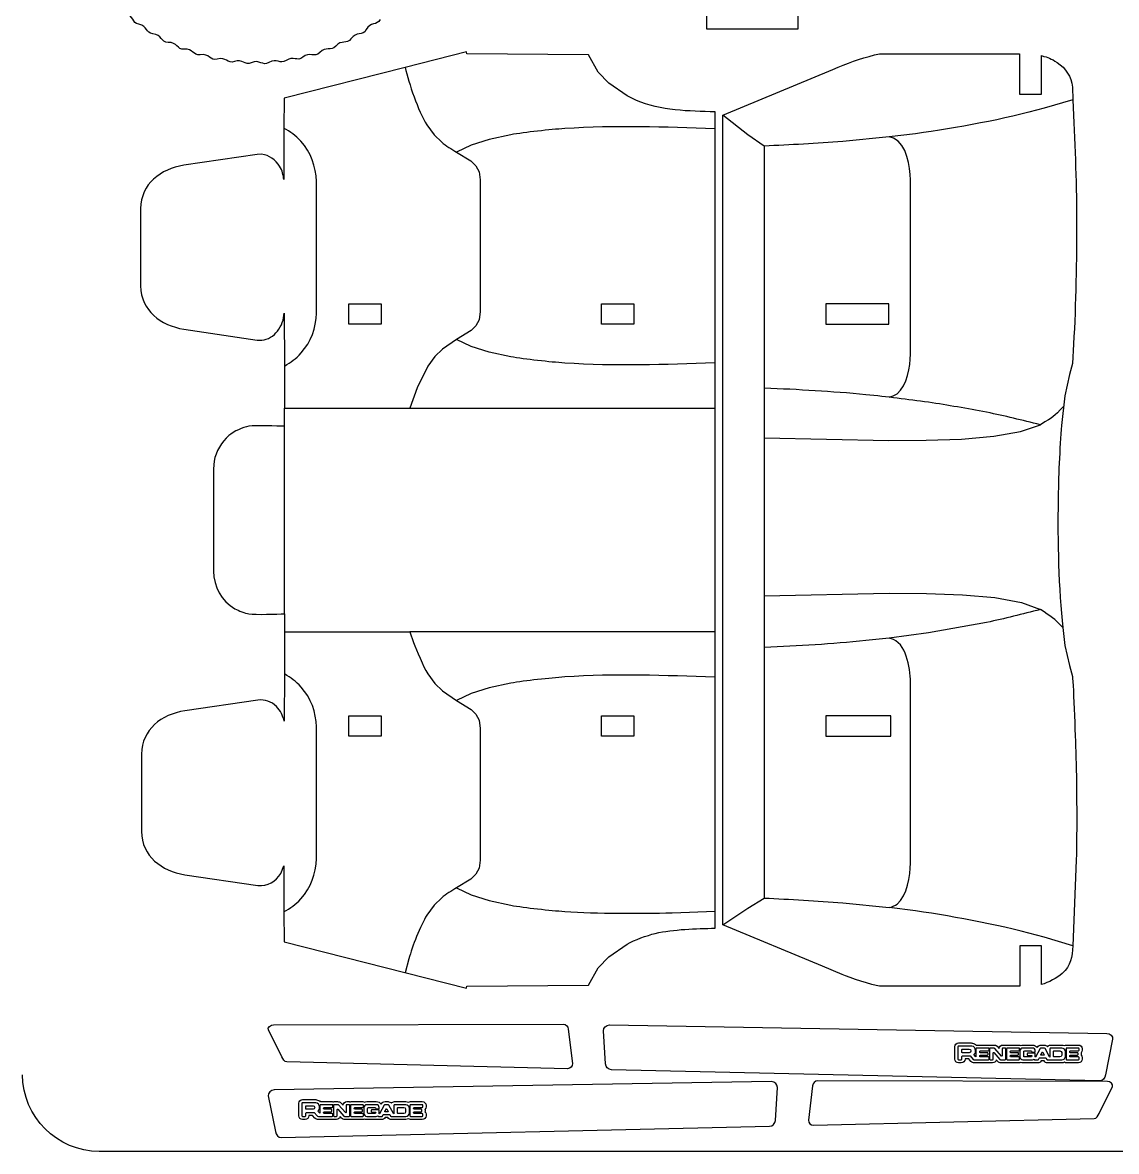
# Model space of a CAD drawing. Extents: x 75 to 655, y 14 to 894.
# Drawn here: x 365.4 to 508, y 454.1 to 601.3 of the extents above; entities that cross this region are included whole.
import ezdxf

# ---------------------------------------------------------------- set-up
doc = ezdxf.new("R2010")
doc.units = 0
doc.layers.get('0').update_dxf_attribs({"linetype": 'CONTINUOUS'})

msp = doc.modelspace()

# ---------------------------------------------------------------- linework, layer by layer
at = {"color": 3}
for p, q in [((466.54332, 600.545318), (466.54332, 689.392618)), ((454.52312, 609.896818), (454.56912, 600.545318)), ((454.56912, 600.545318), (466.54332, 600.545318)), ((423.256291, 597.549225), (415.262991, 595.503925)), ((423.307491, 597.274425), (423.256291, 597.549225)), ((439.184791, 597.143125), (423.307491, 597.274425)), ((440.455391, 594.861225), (439.184791, 597.143125)), ((476.492091, 597.124825), (477.147291, 597.274425)), ((477.147291, 597.274425), (495.399791, 597.274425)), ((495.399791, 597.274425), (495.399791, 592.027025)), ((498.266691, 592.027025), (498.266691, 597.039925)), ((415.262991, 595.503925), (399.496991, 591.470725)), ((456.716591, 589.250325), (471.048091, 595.247725)), ((441.810191, 593.427125), (440.455391, 594.861225)), ((444.229991, 591.783825), (441.810191, 593.427125)), ((502.286291, 592.924125), (502.354791, 591.261425)), ((399.496991, 591.470725), (399.442291, 587.578225)), ((445.418791, 591.193025), (444.229991, 591.783825)), ((495.399791, 592.027025), (498.266691, 592.027025)), ((455.678691, 587.476025), (455.679791, 589.700225)), ((456.716591, 483.656625), (456.716591, 589.250325)), ((399.442291, 587.578225), (399.460591, 580.871725)), ((455.678691, 556.973825), (455.678691, 587.476025)), ((395.953391, 584.143625), (386.405691, 582.737525)), ((396.552191, 584.163325), (395.953391, 584.143625)), ((380.747591, 577.079525), (380.747591, 567.001025)), ((399.411791, 562.813325), (399.469291, 563.452525)), ((399.469291, 563.452525), (399.520591, 556.541725)), ((386.405691, 561.343025), (395.953391, 559.936925)), ((502.439691, 559.402025), (502.286291, 556.885025)), ((455.678691, 521.857125), (455.678691, 556.973825)), ((502.286291, 556.885025), (501.900591, 555.415425)), ((399.520591, 556.541725), (399.532091, 551.049025)), ((501.900591, 555.415425), (501.307691, 552.664925)), ((501.307691, 552.664925), (500.863791, 548.782025)), ((390.349791, 544.126025), (390.257791, 543.110225)), ((390.257791, 543.110225), (390.257791, 529.796325)), ((399.537091, 524.218625), (399.532091, 521.868325)), ((399.532091, 521.868325), (399.520591, 516.364725)), ((455.678691, 515.932625), (455.678691, 521.857125)), ((501.040291, 522.412025), (501.310891, 520.102125)), ((501.310891, 520.102125), (501.900591, 517.491025)), ((501.900591, 517.491025), (502.286291, 516.021425)), ((399.520591, 516.364725), (399.506591, 510.208925)), ((455.679791, 483.206225), (455.678691, 515.932625)), ((396.071391, 512.969525), (386.523591, 511.563425)), ((380.865891, 505.905825), (380.865891, 495.827025)), ((502.783591, 492.083225), (502.323491, 480.891025)), ((399.047091, 490.352125), (399.458791, 491.324425)), ((399.458791, 491.324425), (399.442291, 485.328025)), ((386.523591, 490.168925), (396.071391, 488.762825)), ((399.442291, 485.328025), (399.496991, 481.435825)), ((469.717091, 478.253425), (456.716591, 483.656625)), ((399.496991, 481.435825), (423.256291, 475.357725)), ((441.810191, 479.479425), (444.229991, 481.122825)), ((498.272691, 480.879525), (495.443691, 480.879525)), ((495.443691, 480.879525), (495.443691, 475.632125)), ((498.272691, 475.842725), (498.272691, 480.879525)), ((440.455391, 478.045225), (441.810191, 479.479425)), ((439.184791, 475.763025), (440.455391, 478.045225)), ((472.243191, 477.156825), (469.717091, 478.253425)), ((423.307491, 475.632125), (439.184791, 475.763025)), ((423.256291, 475.357725), (423.307491, 475.632125)), ((495.443691, 475.632125), (477.147691, 475.632125)), ((399.173788, 466.419136), (397.437388, 469.926536)), ((398.098788, 470.587936), (435.885088, 470.673636)), ((436.546488, 470.012236), (437.083888, 465.533836)), ((441.920088, 470.571236), (506.760488, 469.479836)), ((441.392888, 465.517836), (441.143388, 469.794536)), ((507.537188, 468.703136), (506.610988, 464.063936)), ((436.422488, 464.872436), (399.835188, 465.757736)), ((505.834288, 463.287236), (442.169588, 464.741136)), ((463.032322, 463.183511), (398.191922, 462.092111)), ((468.405922, 462.624511), (467.868522, 458.146111)), ((506.853622, 463.200211), (469.067322, 463.285911)), ((505.778622, 459.031411), (507.515022, 462.538811)), ((397.415222, 461.315411), (398.341422, 456.676211)), ((463.559522, 458.130111), (463.809022, 462.406811)), ((468.529922, 457.484711), (505.117222, 458.370011)), ((399.118122, 455.899511), (462.782822, 457.353411))]:
    msp.add_line(p, q, dxfattribs=at)
at = {"color": 1}
for p, q in [((502.354791, 591.261425), (498.620191, 590.166725)), ((459.952091, 586.689125), (456.716591, 589.250325)), ((418.110391, 587.999625), (419.038691, 586.711525)), ((419.038691, 586.711525), (420.043891, 585.732625)), ((429.045591, 586.707625), (426.220491, 586.095525)), ((462.091691, 585.244425), (459.952091, 586.689125)), ((478.406391, 586.432125), (472.332391, 585.836125)), ((481.834191, 586.853625), (478.406391, 586.432125)), ((478.941991, 586.263625), (478.406391, 586.432125)), ((423.856091, 585.345525), (421.952991, 584.456725)), ((426.220491, 586.095525), (423.856091, 585.345525)), ((462.091691, 585.244425), (462.091691, 553.662525)), ((421.952991, 584.456725), (423.842791, 583.305125)), ((423.842791, 583.305125), (424.487591, 582.671225)), ((424.487591, 582.671225), (424.911191, 581.867125)), ((424.911191, 581.867125), (425.063191, 580.812325)), ((403.695991, 563.452525), (403.695991, 580.628125)), ((425.063191, 580.812325), (425.063191, 563.636725)), ((481.184491, 558.072425), (481.184491, 580.839725)), ((424.913991, 562.585225), (424.497691, 561.786025)), ((425.063191, 563.636725), (424.913991, 562.585225)), ((423.863791, 561.158325), (421.952991, 559.993125)), ((424.497691, 561.786025), (423.863791, 561.158325)), ((421.952991, 559.993125), (420.123591, 558.759625)), ((423.856091, 559.104325), (421.952991, 559.993125)), ((420.123591, 558.759625), (419.130691, 557.786725)), ((426.220491, 558.353925), (423.856091, 559.104325)), ((429.045591, 557.741825), (426.220491, 558.353925)), ((419.130691, 557.786725), (418.212391, 556.503825)), ((418.212391, 556.503825), (416.846791, 553.708825)), ((416.846791, 553.708825), (415.898691, 551.041625)), ((462.091691, 553.662525), (462.091691, 547.155425)), ((399.537091, 524.218625), (399.532091, 551.049025)), ((399.532091, 551.049025), (415.898691, 551.041625)), ((415.898691, 551.041625), (455.678691, 551.038125)), ((492.028791, 547.377325), (495.536691, 547.980625)), ((495.536691, 547.980625), (498.109091, 548.878125)), ((462.091691, 547.155425), (462.091691, 519.822825)), ((462.091691, 547.155425), (478.368791, 546.826625)), ((478.368791, 546.826625), (483.196691, 546.850425)), ((483.196691, 546.850425), (487.832691, 547.017125)), ((487.832691, 547.017125), (492.028791, 547.377325)), ((462.091691, 526.562525), (478.378691, 526.908325)), ((478.378691, 526.908325), (483.270091, 526.884725)), ((483.270091, 526.884725), (487.955891, 526.712825)), ((487.955891, 526.712825), (492.168891, 526.338925)), ((492.168891, 526.338925), (495.642291, 525.711725)), ((495.642291, 525.711725), (498.109091, 524.777725)), ((491.093391, 523.086625), (483.513391, 521.732825)), ((399.532091, 521.868325), (415.898691, 521.864825)), ((455.678691, 521.857125), (415.898691, 521.864825)), ((415.898691, 521.864825), (416.356691, 520.485125)), ((483.513391, 521.732825), (478.406391, 521.047725)), ((478.406391, 521.047725), (475.368191, 520.715725)), ((478.941991, 520.873325), (478.406391, 521.047725)), ((462.091691, 519.822825), (462.091691, 487.132125)), ((418.212391, 516.402725), (419.130691, 515.119725)), ((419.130691, 515.119725), (420.123591, 514.146825)), ((420.123591, 514.146825), (421.952991, 512.913825)), ((426.220491, 514.552525), (423.856091, 513.802125)), ((429.045591, 515.164725), (426.220491, 514.552525)), ((481.184491, 491.675425), (481.184491, 514.964625)), ((423.856091, 513.802125), (421.952991, 512.913825)), ((421.952991, 512.913825), (423.863791, 511.748125)), ((423.863791, 511.748125), (424.497691, 511.120525)), ((424.497691, 511.120525), (424.913991, 510.320925)), ((424.913991, 510.320925), (425.063191, 509.269725)), ((403.695991, 492.278425), (403.695991, 509.454025)), ((425.063191, 509.269725), (425.063191, 492.094125)), ((425.063191, 492.094125), (424.911191, 491.039025)), ((424.911191, 491.039025), (424.487591, 490.234925)), ((423.842791, 489.601025), (421.952991, 488.449725)), ((424.487591, 490.234925), (423.842791, 489.601025)), ((421.952991, 488.449725), (423.856091, 487.561025)), ((423.856091, 487.561025), (426.220491, 486.810625)), ((419.038691, 486.194625), (418.110391, 484.906825)), ((420.043891, 487.173925), (419.038691, 486.194625)), ((426.220491, 486.810625), (429.045591, 486.198525)), ((459.952091, 485.814825), (462.091691, 487.132125)), ((472.332391, 486.500725), (478.406391, 485.883225)), ((450.087391, 485.212525), (455.678691, 485.430525)), ((456.716591, 483.656625), (459.952091, 485.814825)), ((481.834191, 485.447025), (478.406391, 485.883225)), ((502.323491, 480.891025), (498.620191, 482.015325)), ((415.747791, 479.212925), (415.280591, 477.398025)), ((486.958088, 466.118036), (486.958088, 467.739936)), ((487.358088, 467.739936), (487.358088, 466.118036)), ((487.880988, 467.004336), (487.880988, 467.383436)), ((487.927588, 467.430036), (488.779288, 467.430036)), ((488.779288, 466.957736), (487.927588, 466.957736)), ((488.779288, 467.430036), (488.829788, 467.430036)), ((488.829788, 466.957736), (488.779288, 466.957736)), ((489.047088, 467.212736), (489.047088, 467.175136)), ((489.650088, 467.084236), (489.650188, 467.265536)), ((489.711388, 467.472036), (489.711388, 466.437936)), ((489.797788, 467.958436), (491.330488, 467.958436)), ((491.330488, 467.558336), (489.797788, 467.558336)), ((490.199988, 467.044136), (490.199988, 467.111636)), ((490.286488, 467.198036), (491.330488, 467.198036)), ((491.195288, 466.957736), (490.286488, 466.957736)), ((491.281688, 466.718836), (491.281688, 466.871436)), ((491.416788, 467.284336), (491.416788, 467.472036)), ((491.478988, 467.468736), (491.478988, 466.121636)), ((492.018588, 467.558336), (491.568788, 467.558436)), ((491.568888, 467.958536), (492.018688, 467.958436)), ((491.961688, 466.121636), (491.961688, 466.939736)), ((492.042088, 466.970236), (492.843488, 466.065836)), ((493.046388, 466.523936), (492.159588, 467.524836)), ((492.458988, 467.790136), (492.727088, 467.487436)), ((493.126888, 467.468836), (493.126888, 466.554436)), ((493.216488, 467.958636), (493.519788, 467.958636)), ((493.519788, 467.558536), (493.216488, 467.558536)), ((493.609488, 466.121636), (493.609488, 467.468836)), ((493.695088, 467.472036), (493.695088, 466.118236)), ((493.781388, 467.958436), (495.314088, 467.958436)), ((495.314088, 467.558336), (493.781388, 467.558336)), ((494.183688, 467.044136), (494.183688, 467.111636)), ((494.269988, 467.198036), (495.314088, 467.198036)), ((495.178988, 466.957736), (494.269988, 466.957736)), ((495.265288, 466.718836), (495.265288, 466.871436)), ((495.400488, 467.284336), (495.400488, 467.472036)), ((495.445488, 467.179936), (495.445488, 466.410236)), ((495.823988, 467.958436), (497.071488, 467.958436)), ((497.071488, 467.558336), (495.823988, 467.558336)), ((495.934088, 466.533636), (495.934088, 467.059436)), ((496.067588, 467.193036), (496.859588, 467.193036)), ((497.362988, 466.910236), (496.482088, 466.910236)), ((497.031988, 467.020336), (497.404288, 467.020336)), ((497.449888, 467.066036), (497.449888, 467.179936)), ((498.083988, 467.499936), (497.480388, 466.388736)), ((497.702488, 467.635736), (497.732488, 467.690836)), ((498.185988, 466.664236), (498.378688, 467.018836)), ((498.208488, 467.958436), (498.594388, 467.958436)), ((498.594388, 467.558336), (498.208488, 467.558336)), ((498.423788, 467.018836), (498.616488, 466.664236)), ((499.318288, 466.396836), (498.721688, 467.493836)), ((499.355088, 467.468736), (499.355088, 466.406236)), ((499.444688, 467.958436), (500.900088, 467.958436)), ((500.900088, 467.558336), (499.444688, 467.558336)), ((499.843588, 466.446236), (499.843588, 467.154036)), ((499.887588, 467.198036), (500.658988, 467.198036)), ((500.888988, 466.967936), (500.888988, 466.632336)), ((501.377588, 466.509336), (501.377588, 467.080836)), ((501.452688, 467.472036), (501.452688, 466.118236)), ((501.538988, 467.958436), (503.071688, 467.958436)), ((503.071688, 467.558336), (501.538988, 467.558336)), ((501.941288, 467.044136), (501.941288, 467.111636)), ((502.027588, 467.198036), (503.071688, 467.198036)), ((502.936488, 466.957736), (502.027588, 466.957736)), ((503.022888, 466.718836), (503.022888, 466.871436)), ((503.157988, 467.284336), (503.157988, 467.472036)), ((503.422888, 466.871436), (503.422888, 466.718836)), ((503.557988, 467.472036), (503.557988, 467.284336)), ((487.444188, 466.031936), (487.794888, 466.031936)), ((487.794888, 465.632036), (487.444188, 465.632036)), ((487.880988, 466.118036), (487.880988, 466.471236)), ((487.967088, 466.557336), (488.907688, 466.557336)), ((488.766388, 466.157336), (488.280988, 466.157336)), ((488.280988, 466.157336), (488.280988, 466.118036)), ((489.062288, 465.823436), (488.766388, 466.157336)), ((488.972188, 466.528336), (489.361588, 466.088736)), ((489.711388, 466.437936), (489.448088, 466.735236)), ((489.528088, 466.031936), (491.330488, 466.031936)), ((491.330488, 465.632036), (489.528088, 465.632036)), ((490.199988, 466.483536), (490.199988, 466.546136)), ((490.286488, 466.632436), (491.195288, 466.632436)), ((491.330488, 466.397236), (490.286488, 466.397236)), ((491.416788, 466.118236), (491.416788, 466.310936)), ((491.568688, 466.031936), (491.871988, 466.031936)), ((491.871988, 465.632036), (491.568688, 465.632036)), ((492.543988, 465.800536), (492.350788, 466.018636)), ((492.985388, 466.031936), (493.519788, 466.031936)), ((493.519788, 465.632036), (492.985388, 465.632036)), ((493.781388, 466.031936), (495.314088, 466.031936)), ((495.314088, 465.632036), (493.781388, 465.632036)), ((494.183688, 466.483536), (494.183688, 466.546136)), ((494.269988, 466.632436), (495.178988, 466.632436)), ((495.314088, 466.397236), (494.269988, 466.397236)), ((495.400488, 466.118236), (495.400488, 466.310936)), ((495.823988, 466.031936), (497.071488, 466.031936)), ((497.071488, 465.632036), (495.823988, 465.632036)), ((496.861188, 466.399736), (496.067988, 466.399736)), ((496.396388, 466.824536), (496.396388, 466.670636)), ((496.482088, 466.584936), (496.949688, 466.584936)), ((496.989388, 466.545236), (496.989488, 466.528036)), ((497.352288, 466.031936), (497.748688, 466.031936)), ((497.748688, 465.632036), (497.352288, 465.632036)), ((497.449888, 466.410236), (497.449888, 466.823236)), ((497.866988, 466.077136), (497.968288, 466.263536)), ((498.007988, 466.287136), (498.794488, 466.287136)), ((498.593488, 466.625536), (498.208988, 466.625536)), ((498.218988, 465.887136), (498.218488, 465.886136)), ((498.583488, 465.887136), (498.218988, 465.887136)), ((498.583988, 465.886136), (498.583488, 465.887136)), ((498.834188, 466.263536), (498.935488, 466.077136)), ((499.053088, 466.031936), (500.900088, 466.031936)), ((500.900088, 465.632036), (499.053088, 465.632036)), ((500.658888, 466.402236), (499.887588, 466.402236)), ((501.538988, 466.031936), (503.071688, 466.031936)), ((503.071688, 465.632036), (501.538988, 465.632036)), ((501.941288, 466.483536), (501.941288, 466.546136)), ((502.027588, 466.632436), (502.936488, 466.632436)), ((503.071688, 466.397236), (502.027588, 466.397236)), ((503.157988, 466.118236), (503.157988, 466.310936)), ((503.557988, 466.310936), (503.557988, 466.118236)), ((401.394422, 458.730311), (401.394422, 460.352211)), ((401.794422, 460.352211), (401.794422, 458.730311)), ((402.317322, 459.616611), (402.317322, 459.995711)), ((402.363922, 460.042311), (403.215622, 460.042311)), ((403.215622, 459.570011), (402.363922, 459.570011)), ((403.215622, 460.042311), (403.266122, 460.042311)), ((403.266122, 459.570011), (403.215622, 459.570011)), ((403.483422, 459.825011), (403.483422, 459.787411)), ((404.086422, 459.696511), (404.086522, 459.877811)), ((404.147722, 460.084311), (404.147722, 459.050211)), ((404.234122, 460.570711), (405.766822, 460.570711)), ((405.766822, 460.170611), (404.234122, 460.170611)), ((404.636322, 459.656411), (404.636322, 459.723911)), ((404.722822, 459.810311), (405.766822, 459.810311)), ((405.631622, 459.570011), (404.722822, 459.570011)), ((405.853122, 459.896611), (405.853122, 460.084311)), ((405.915322, 460.081011), (405.915322, 458.733911)), ((406.454922, 460.170611), (406.005122, 460.170711)), ((406.005222, 460.570811), (406.455022, 460.570711)), ((406.398022, 458.733911), (406.398022, 459.552011)), ((406.478422, 459.582511), (407.279822, 458.678111)), ((407.482722, 459.136211), (406.595922, 460.137111)), ((406.895322, 460.402411), (407.163422, 460.099711)), ((407.563222, 460.081111), (407.563222, 459.166711)), ((407.652822, 460.570911), (407.956122, 460.570911)), ((407.956122, 460.170811), (407.652822, 460.170811)), ((408.045822, 458.733911), (408.045822, 460.081111)), ((408.131422, 460.084311), (408.131422, 458.730511)), ((408.217722, 460.570711), (409.750422, 460.570711)), ((409.750422, 460.170611), (408.217722, 460.170611)), ((408.620022, 459.656411), (408.620022, 459.723911)), ((408.706322, 459.810311), (409.750422, 459.810311)), ((409.615322, 459.570011), (408.706322, 459.570011)), ((409.836822, 459.896611), (409.836822, 460.084311)), ((409.881822, 459.792211), (409.881822, 459.022511)), ((410.260322, 460.570711), (411.507822, 460.570711)), ((411.507822, 460.170611), (410.260322, 460.170611)), ((410.370422, 459.145911), (410.370422, 459.671711)), ((410.503922, 459.805311), (411.295922, 459.805311)), ((411.799322, 459.522511), (410.918422, 459.522511)), ((411.468322, 459.632611), (411.840622, 459.632611)), ((411.886222, 459.678311), (411.886222, 459.792211)), ((412.520322, 460.112211), (411.916722, 459.001011)), ((412.138822, 460.248011), (412.168822, 460.303111)), ((412.622322, 459.276511), (412.815022, 459.631111)), ((412.644822, 460.570711), (413.030722, 460.570711)), ((413.030722, 460.170611), (412.644822, 460.170611)), ((412.860122, 459.631111), (413.052822, 459.276511)), ((413.754622, 459.009111), (413.158022, 460.106111)), ((413.791422, 460.081011), (413.791422, 459.018511)), ((413.881022, 460.570711), (415.336422, 460.570711)), ((415.336422, 460.170611), (413.881022, 460.170611)), ((414.279922, 459.058511), (414.279922, 459.766311)), ((414.323922, 459.810311), (415.095322, 459.810311)), ((415.325322, 459.580211), (415.325322, 459.244611)), ((415.813922, 459.121611), (415.813922, 459.693111)), ((415.889022, 460.084311), (415.889022, 458.730511)), ((415.975322, 460.570711), (417.508022, 460.570711)), ((417.508022, 460.170611), (415.975322, 460.170611)), ((416.377622, 459.656411), (416.377622, 459.723911)), ((416.463922, 459.810311), (417.508022, 459.810311)), ((417.372822, 459.570011), (416.463922, 459.570011)), ((417.594322, 459.896611), (417.594322, 460.084311)), ((417.994322, 460.084311), (417.994322, 459.896611)), ((401.880522, 458.644211), (402.231222, 458.644211)), ((402.231222, 458.244311), (401.880522, 458.244311)), ((402.317322, 458.730311), (402.317322, 459.083511)), ((402.403422, 459.169611), (403.344022, 459.169611)), ((403.202722, 458.769611), (402.717322, 458.769611)), ((402.717322, 458.769611), (402.717322, 458.730311)), ((403.498622, 458.435711), (403.202722, 458.769611)), ((403.408522, 459.140611), (403.797922, 458.701011)), ((404.147722, 459.050211), (403.884422, 459.347511)), ((403.964422, 458.644211), (405.766822, 458.644211)), ((405.766822, 458.244311), (403.964422, 458.244311)), ((404.636322, 459.095811), (404.636322, 459.158411)), ((404.722822, 459.244711), (405.631622, 459.244711)), ((405.766822, 459.009511), (404.722822, 459.009511)), ((405.718022, 459.331111), (405.718022, 459.483711)), ((405.853122, 458.730511), (405.853122, 458.923211)), ((406.005022, 458.644211), (406.308322, 458.644211)), ((406.308322, 458.244311), (406.005022, 458.244311)), ((406.980322, 458.412811), (406.787122, 458.630911)), ((407.421722, 458.644211), (407.956122, 458.644211)), ((407.956122, 458.244311), (407.421722, 458.244311)), ((408.217722, 458.644211), (409.750422, 458.644211)), ((409.750422, 458.244311), (408.217722, 458.244311)), ((408.620022, 459.095811), (408.620022, 459.158411)), ((408.706322, 459.244711), (409.615322, 459.244711)), ((409.750422, 459.009511), (408.706322, 459.009511)), ((409.701622, 459.331111), (409.701622, 459.483711)), ((409.836822, 458.730511), (409.836822, 458.923211)), ((410.260322, 458.644211), (411.507822, 458.644211)), ((411.507822, 458.244311), (410.260322, 458.244311)), ((411.297522, 459.012011), (410.504322, 459.012011)), ((410.832722, 459.436811), (410.832722, 459.282911)), ((410.918422, 459.197211), (411.386022, 459.197211)), ((411.425722, 459.157511), (411.425822, 459.140311)), ((411.788622, 458.644211), (412.185022, 458.644211)), ((412.185022, 458.244311), (411.788622, 458.244311)), ((411.886222, 459.022511), (411.886222, 459.435511)), ((412.303322, 458.689411), (412.404622, 458.875811)), ((412.444322, 458.899411), (413.230822, 458.899411)), ((413.029822, 459.237811), (412.645322, 459.237811)), ((412.655322, 458.499411), (412.654822, 458.498411)), ((413.019822, 458.499411), (412.655322, 458.499411)), ((413.020322, 458.498411), (413.019822, 458.499411)), ((413.270522, 458.875811), (413.371822, 458.689411)), ((413.489422, 458.644211), (415.336422, 458.644211)), ((415.336422, 458.244311), (413.489422, 458.244311)), ((415.095222, 459.014511), (414.323922, 459.014511)), ((415.975322, 458.644211), (417.508022, 458.644211)), ((417.508022, 458.244311), (415.975322, 458.244311)), ((416.377622, 459.095811), (416.377622, 459.158411)), ((416.463922, 459.244711), (417.372822, 459.244711)), ((417.508022, 459.009511), (416.463922, 459.009511)), ((417.459222, 459.331111), (417.459222, 459.483711)), ((417.594322, 458.730511), (417.594322, 458.923211)), ((417.859222, 459.483711), (417.859222, 459.331111)), ((417.994322, 458.923211), (417.994322, 458.730511))]:
    msp.add_line(p, q, dxfattribs=at)
at = {"color": 7}
for p, q in [((407.926891, 561.992025), (407.926891, 564.636425)), ((407.926891, 564.636425), (412.158191, 564.636425)), ((412.158191, 564.636425), (412.158191, 561.992025)), ((440.870991, 561.992025), (440.870991, 564.636425)), ((440.870991, 564.636425), (445.102191, 564.636425)), ((445.102191, 564.636425), (445.102191, 561.992025)), ((478.357191, 564.636425), (470.127091, 564.636425)), ((470.127091, 564.636425), (470.127091, 561.992025)), ((478.357191, 561.992025), (478.357191, 564.636425)), ((412.158191, 561.992025), (407.926891, 561.992025)), ((445.102191, 561.992025), (440.870991, 561.992025)), ((470.127091, 561.992025), (478.357191, 561.992025)), ((407.926891, 508.270425), (407.926891, 510.914925)), ((407.926891, 510.914925), (412.158191, 510.914925)), ((412.158191, 510.914925), (412.158191, 508.270425)), ((440.870991, 508.270425), (440.870991, 510.914925)), ((440.870991, 510.914925), (445.102191, 510.914925)), ((445.102191, 510.914925), (445.102191, 508.270425)), ((478.589191, 510.914925), (470.127091, 510.914925)), ((470.127091, 510.914925), (470.127091, 508.270425)), ((478.589191, 508.270425), (478.589191, 510.914925)), ((412.158191, 508.270425), (407.926891, 508.270425)), ((445.102191, 508.270425), (440.870991, 508.270425)), ((470.127091, 508.270425), (478.589191, 508.270425))]:
    msp.add_line(p, q, dxfattribs=at)
at = {"color": 5}
msp.add_line((645.374691, 454.077725), (375.374691, 454.077725), dxfattribs=at)
at = {"color": 3}
for points in [[(380.537791, 601.125125), (379.600191, 601.294125), (379.930891, 602.240825), (378.773691, 602.521425)], [(382.374591, 599.891825), (381.432491, 599.980125), (381.684491, 600.918625), (380.537791, 601.125125)], [(411.988291, 601.767825), (411.581691, 600.905225), (410.753591, 601.470825), (410.183191, 600.425325)], [(384.379791, 598.764725), (383.382391, 598.742425), (383.579591, 599.778825), (382.374591, 599.891825)], [(410.183191, 600.425325), (409.705591, 599.549925), (408.905391, 600.236825), (408.203591, 599.249425)], [(386.446091, 597.872825), (385.499791, 597.793925), (385.566891, 598.791325), (384.379791, 598.764725)], [(388.540491, 597.156725), (387.607991, 596.997625), (387.607791, 597.969625), (386.446091, 597.872825)], [(406.216591, 598.275125), (405.600691, 597.549425), (404.948291, 598.309525), (404.126091, 597.447125)], [(408.203591, 599.249425), (407.657891, 598.481625), (406.969691, 599.162425), (406.216591, 598.275125)], [(390.768591, 596.587125), (389.810791, 596.307225), (389.734291, 597.360425), (388.540491, 597.156725)], [(392.994991, 596.260025), (392.100991, 595.939125), (391.908891, 596.920425), (390.768591, 596.587125)], [(395.203791, 596.111225), (394.348891, 595.718225), (394.085591, 596.651525), (392.994991, 596.260025)], [(397.504591, 596.137825), (396.651691, 595.618525), (396.303691, 596.616825), (395.203791, 596.111225)], [(399.738291, 596.396925), (398.956691, 595.856125), (398.521091, 596.756825), (397.504591, 596.137825)], [(401.910591, 596.825125), (401.184591, 596.222625), (400.695691, 597.059225), (399.738291, 596.396925)], [(404.126091, 597.447125), (403.437191, 596.724625), (402.842591, 597.598425), (401.910591, 596.825125)], [(471.048091, 595.247725), (472.897791, 596.049425), (474.532091, 596.645425), (476.492091, 597.124825)], [(498.266691, 597.039925), (499.159591, 596.765125), (499.499391, 596.690325), (500.293691, 596.148325)], [(500.293691, 596.148325), (501.433091, 595.370525), (502.143491, 594.313025), (502.286291, 592.924125)], [(455.679791, 589.700225), (452.312991, 589.801225), (448.555291, 589.828725), (445.418791, 591.193025)], [(502.354791, 591.261425), (502.575091, 585.901725), (502.829991, 580.999125), (502.840891, 575.666725)], [(398.902191, 582.599225), (398.407191, 583.404725), (397.511291, 584.086125), (396.552191, 584.163325)], [(386.405691, 582.737525), (383.373891, 582.243725), (380.822791, 580.329325), (380.747591, 577.079525)], [(399.460591, 580.871725), (399.361191, 581.517125), (399.265091, 582.008625), (398.902191, 582.599225)], [(502.840891, 575.666725), (502.851791, 570.360125), (502.730991, 564.698125), (502.439691, 559.402025)], [(380.747591, 567.001025), (380.822891, 563.741525), (383.386191, 561.834625), (386.405691, 561.343025)], [(398.206791, 560.650525), (398.798391, 561.168325), (399.274291, 562.040825), (399.411791, 562.813325)], [(395.953391, 559.936925), (396.805791, 559.862425), (397.555291, 560.080225), (398.206791, 560.650525)], [(394.902591, 548.694625), (394.024991, 548.547225), (392.955891, 548.038425), (392.276391, 547.461525)], [(399.537091, 548.687825), (398.600491, 548.708725), (395.733891, 548.834225), (394.902591, 548.694625)], [(500.863791, 548.782025), (500.619391, 546.025225), (500.461091, 541.720625), (500.421791, 538.933325)], [(392.276391, 547.461525), (391.326691, 546.655325), (390.571591, 545.351125), (390.349791, 544.126025)], [(500.421791, 538.933325), (500.352691, 534.029325), (500.470891, 527.265925), (501.040291, 522.412025)], [(390.257791, 529.796325), (390.303591, 527.768425), (391.324391, 525.905525), (393.066491, 524.883825)], [(393.066491, 524.883825), (393.542891, 524.604425), (394.358691, 524.303625), (394.902591, 524.212325)], [(394.902591, 524.212325), (395.730491, 524.073425), (398.603491, 524.197925), (399.537091, 524.218625)], [(502.286291, 516.021425), (502.430591, 515.119425), (502.715191, 506.875925), (502.749891, 505.444625)], [(398.478091, 512.112425), (397.809091, 512.775725), (397.004491, 513.058325), (396.071391, 512.969525)], [(386.523591, 511.563425), (383.491591, 511.069825), (380.941091, 509.155325), (380.865891, 505.905825)], [(399.506591, 510.208925), (399.292491, 510.947525), (399.054091, 511.541325), (398.478091, 512.112425)], [(502.749891, 505.444625), (502.850391, 501.285625), (502.901591, 496.224625), (502.783591, 492.083225)], [(380.865891, 495.827025), (380.941391, 492.567025), (383.504791, 490.660825), (386.523591, 490.168925)], [(396.071391, 488.762825), (397.356491, 488.637825), (398.405491, 489.275525), (399.047091, 490.352125)], [(447.887691, 482.517625), (450.286091, 483.084525), (453.207391, 483.131425), (455.679791, 483.206225)], [(444.229991, 481.122825), (445.211991, 481.696725), (446.771091, 482.253625), (447.887691, 482.517625)], [(502.323491, 480.891025), (502.264291, 479.449025), (502.085891, 478.325325), (500.971191, 477.289825)], [(500.971191, 477.289825), (500.335491, 476.699125), (499.102391, 476.108125), (498.272691, 475.842725)], [(477.147691, 475.632125), (476.191891, 475.739925), (473.238591, 476.756425), (472.243191, 477.156825)], [(397.437388, 469.926536), (397.275988, 470.252536), (397.735588, 470.587136), (398.098788, 470.587936)], [(435.885088, 470.673636), (436.248188, 470.674436), (436.503288, 470.372636), (436.546488, 470.012236)], [(441.143388, 469.794536), (441.118488, 470.221036), (441.493488, 470.578336), (441.920088, 470.571236)], [(506.760488, 469.479836), (507.187288, 469.472736), (507.620788, 469.121736), (507.537188, 468.703136)], [(399.835188, 465.757736), (399.471488, 465.766536), (399.335188, 466.093136), (399.173788, 466.419136)], [(437.083888, 465.533836), (437.127088, 465.173436), (436.786188, 464.863636), (436.422488, 464.872436)], [(442.169588, 464.741136), (441.742488, 464.750936), (441.417788, 465.091336), (441.392888, 465.517836)], [(506.610988, 464.063936), (506.527388, 463.645436), (506.261388, 463.277436), (505.834288, 463.287236)], [(463.809022, 462.406811), (463.833922, 462.833311), (463.458922, 463.190611), (463.032322, 463.183511)], [(469.067322, 463.285911), (468.704222, 463.286711), (468.449122, 462.984911), (468.405922, 462.624511)], [(507.515022, 462.538811), (507.676422, 462.864811), (507.216822, 463.199411), (506.853622, 463.200211)], [(398.191922, 462.092111), (397.765122, 462.085011), (397.331622, 461.734011), (397.415222, 461.315411)], [(462.782822, 457.353411), (463.209922, 457.363211), (463.534622, 457.703611), (463.559522, 458.130111)], [(467.868522, 458.146111), (467.825322, 457.785711), (468.166222, 457.475911), (468.529922, 457.484711)], [(505.117222, 458.370011), (505.480922, 458.378811), (505.617222, 458.705411), (505.778622, 459.031411)], [(398.341422, 456.676211), (398.425022, 456.257711), (398.691022, 455.889711), (399.118122, 455.899511)]]:
    msp.add_open_spline(points, degree=3, dxfattribs=at)
at = {"color": 1}
for points in [[(415.262991, 595.503925), (415.772191, 593.384425), (416.904391, 589.905025), (418.110391, 587.999625)], [(498.620191, 590.166725), (493.365391, 588.734725), (487.232291, 587.588725), (481.834191, 586.853625)], [(455.678691, 587.476025), (449.147191, 587.730525), (442.647191, 587.964925), (436.079191, 587.517125)], [(401.663691, 585.880025), (400.950891, 586.672025), (400.327991, 587.064525), (399.442291, 587.578225)], [(436.079191, 587.517125), (434.193891, 587.388525), (430.894491, 587.040825), (429.045591, 586.707625)], [(481.184491, 580.839725), (481.119991, 582.537025), (480.733491, 585.467525), (478.941991, 586.263625)], [(403.695991, 580.628125), (403.632391, 582.596025), (402.990691, 584.405725), (401.663691, 585.880025)], [(420.043891, 585.732625), (420.530391, 585.322625), (421.391791, 584.793325), (421.952991, 584.456725)], [(472.332391, 585.836125), (468.944191, 585.552325), (465.487791, 585.402425), (462.091691, 585.244425)], [(401.702791, 558.244025), (403.005391, 559.714025), (403.633791, 561.505425), (403.695991, 563.452525)], [(399.520591, 556.541725), (400.390991, 557.060125), (401.004091, 557.455625), (401.702791, 558.244025)], [(436.079191, 556.932725), (434.191891, 557.061325), (430.896391, 557.408325), (429.045591, 557.741825)], [(455.678691, 556.973825), (449.142691, 556.719025), (442.652191, 556.484925), (436.079191, 556.932725)], [(479.420691, 552.930025), (480.778191, 553.944925), (481.125191, 556.513025), (481.184491, 558.072425)], [(475.368191, 552.800525), (470.802691, 553.237825), (466.659591, 553.456425), (462.091691, 553.662525)], [(483.513391, 551.818325), (480.782691, 552.171925), (478.110391, 552.537825), (475.368191, 552.800525)], [(478.406391, 552.479725), (478.769191, 552.593825), (479.087891, 552.681125), (479.420691, 552.930025)], [(491.093391, 550.511325), (488.559391, 551.022525), (486.061191, 551.414025), (483.513391, 551.818325)], [(501.151491, 551.298925), (499.727591, 549.789725), (499.941291, 550.016425), (498.109091, 548.878125)], [(498.109091, 548.878125), (495.733091, 549.470525), (493.503691, 550.025025), (491.093391, 550.511325)], [(498.109091, 524.777725), (495.732291, 524.164225), (493.506491, 523.590925), (491.093391, 523.086625)], [(501.040291, 522.412025), (499.886191, 523.644725), (499.518291, 523.834225), (498.109091, 524.777725)], [(416.356691, 520.485125), (416.751691, 519.416525), (417.611391, 517.376925), (418.212391, 516.402725)], [(475.368191, 520.715725), (470.791991, 520.261725), (466.670491, 520.036725), (462.091691, 519.822825)], [(481.184491, 514.964625), (481.132791, 516.739225), (480.840191, 520.000425), (478.941991, 520.873325)], [(401.702791, 514.662425), (401.003791, 515.451125), (400.391391, 515.846425), (399.520591, 516.364725)], [(436.079191, 515.973725), (434.196691, 515.845325), (430.891591, 515.497325), (429.045591, 515.164725)], [(455.678691, 515.932625), (449.145391, 516.186925), (442.648991, 516.421725), (436.079191, 515.973725)], [(403.695991, 509.454025), (403.633791, 511.401025), (403.005391, 513.192525), (401.702791, 514.662425)], [(401.663691, 487.026125), (402.990391, 488.500025), (403.632391, 490.310925), (403.695991, 492.278425)], [(479.420691, 486.349325), (480.784691, 487.404525), (481.126191, 490.086525), (481.184491, 491.675425)], [(421.952991, 488.449725), (421.392191, 488.113325), (420.529991, 487.583525), (420.043891, 487.173925)], [(399.442291, 485.328025), (400.326591, 485.841125), (400.951891, 486.235425), (401.663691, 487.026125)], [(429.045591, 486.198525), (430.892291, 485.865825), (434.195991, 485.517825), (436.079191, 485.389425)], [(462.091691, 487.132125), (465.452391, 486.958225), (468.985991, 486.791025), (472.332391, 486.500725)], [(478.406391, 485.883225), (478.654091, 485.909825), (479.219591, 486.193825), (479.420691, 486.349325)], [(418.110391, 484.906825), (417.219391, 483.499525), (416.209591, 480.825825), (415.747791, 479.212925)], [(436.079191, 485.389425), (440.314691, 485.100625), (445.834991, 485.096725), (450.087391, 485.212525)], [(498.620191, 482.015325), (493.373891, 483.496125), (487.233391, 484.685625), (481.834191, 485.447025)], [(486.958088, 467.739936), (486.958088, 468.008636), (487.176188, 468.226636), (487.444488, 468.226136)], [(487.444188, 467.826136), (487.396588, 467.826236), (487.358088, 467.787536), (487.358088, 467.739936)], [(489.089588, 467.826136), (489.049788, 467.826236), (487.444188, 467.826136), (487.444188, 467.826136)], [(487.444488, 468.226136), (487.992988, 468.225736), (488.541688, 468.226836), (489.090188, 468.226136)], [(487.880988, 467.383436), (487.880988, 467.409236), (487.901888, 467.430036), (487.927588, 467.430036)], [(487.927588, 466.957736), (487.901888, 466.957736), (487.880988, 466.978636), (487.880988, 467.004336)], [(488.829788, 467.430036), (488.949688, 467.430036), (489.047088, 467.332736), (489.047088, 467.212736)], [(489.047088, 467.175136), (489.047088, 467.055136), (488.949688, 466.957736), (488.829788, 466.957736)], [(489.188488, 467.817336), (489.188488, 467.817336), (489.129388, 467.826136), (489.089588, 467.826136)], [(489.090188, 468.226136), (489.139688, 468.226036), (489.209788, 468.220736), (489.263388, 468.210236)], [(489.650188, 467.265536), (489.650188, 467.541336), (489.450888, 467.770636), (489.188488, 467.817336)], [(489.263388, 468.210236), (489.454788, 468.175236), (489.624388, 468.084536), (489.756688, 467.956736)], [(489.448088, 466.735236), (489.561288, 466.779236), (489.650088, 466.968436), (489.650088, 467.084236)], [(489.797788, 467.558336), (489.750088, 467.558336), (489.711388, 467.519636), (489.711388, 467.472036)], [(489.756688, 467.956736), (489.770188, 467.957836), (489.783988, 467.958436), (489.797788, 467.958436)], [(490.199988, 467.111636), (490.199988, 467.159336), (490.238688, 467.198036), (490.286488, 467.198036)], [(490.286488, 466.957736), (490.238688, 466.957736), (490.199988, 466.996436), (490.199988, 467.044136)], [(491.281688, 466.871436), (491.281688, 466.919136), (491.242988, 466.957736), (491.195288, 466.957736)], [(491.330488, 467.958436), (491.371388, 467.958436), (491.411188, 467.953336), (491.449188, 467.943836)], [(491.416788, 467.472036), (491.416788, 467.519636), (491.378088, 467.558336), (491.330488, 467.558336)], [(491.330488, 467.198036), (491.378088, 467.198036), (491.416788, 467.236636), (491.416788, 467.284336)], [(491.449188, 467.943836), (491.487488, 467.953436), (491.527588, 467.958536), (491.568888, 467.958536)], [(491.568788, 467.558436), (491.519188, 467.558536), (491.478988, 467.518336), (491.478988, 467.468736)], [(491.961688, 466.939736), (491.961688, 466.982136), (492.013988, 467.001936), (492.042088, 466.970236)], [(492.159588, 467.524836), (492.122988, 467.566136), (492.073588, 467.558336), (492.018588, 467.558336)], [(492.018688, 467.958436), (492.195688, 467.958436), (492.333088, 467.932336), (492.458988, 467.790136)], [(492.727088, 467.487436), (492.736988, 467.749136), (492.952588, 467.958636), (493.216488, 467.958636)], [(493.216488, 467.558536), (493.166988, 467.558536), (493.126888, 467.518336), (493.126888, 467.468836)], [(493.519788, 467.958636), (493.565388, 467.958636), (493.609488, 467.952436), (493.651188, 467.940736)], [(493.609488, 467.468836), (493.609488, 467.518336), (493.569388, 467.558536), (493.519788, 467.558536)], [(493.651188, 467.940736), (493.692588, 467.952336), (493.736288, 467.958436), (493.781388, 467.958436)], [(493.781388, 467.558336), (493.733688, 467.558336), (493.695088, 467.519636), (493.695088, 467.472036)], [(494.183688, 467.111636), (494.183688, 467.159336), (494.222288, 467.198036), (494.269988, 467.198036)], [(494.269988, 466.957736), (494.222288, 466.957736), (494.183688, 466.996436), (494.183688, 467.044136)], [(495.265288, 466.871436), (495.265288, 466.919136), (495.226688, 466.957736), (495.178988, 466.957736)], [(495.314088, 467.958436), (495.394688, 467.958436), (495.470688, 467.938836), (495.537588, 467.904036)], [(495.400488, 467.472036), (495.400488, 467.519636), (495.361788, 467.558336), (495.314088, 467.558336)], [(495.314088, 467.198036), (495.361788, 467.198036), (495.400488, 467.236636), (495.400488, 467.284336)], [(495.823988, 467.558336), (495.614888, 467.558336), (495.445488, 467.388936), (495.445488, 467.179936)], [(495.537588, 467.904036), (495.626188, 467.939136), (495.722788, 467.958436), (495.823988, 467.958436)], [(495.934088, 467.059436), (495.934088, 467.133236), (495.993888, 467.193036), (496.067588, 467.193036)], [(496.482088, 466.910236), (496.434888, 466.910236), (496.396388, 466.871836), (496.396388, 466.824536)], [(496.859588, 467.193036), (496.931088, 467.193036), (496.988788, 467.135436), (496.989388, 467.064336)], [(496.989388, 467.064336), (496.989588, 467.040236), (497.007988, 467.020336), (497.031988, 467.020336)], [(497.071488, 467.958436), (497.331088, 467.958436), (497.561088, 467.831236), (497.702488, 467.635736)], [(497.449888, 467.179936), (497.449888, 467.388936), (497.280488, 467.558336), (497.071488, 467.558336)], [(497.449888, 466.823236), (497.449888, 466.871336), (497.410888, 466.910236), (497.362988, 466.910236)], [(497.404288, 467.020336), (497.429388, 467.020336), (497.449888, 467.040736), (497.449888, 467.066036)], [(497.732488, 467.690836), (497.826588, 467.864236), (498.015488, 467.958436), (498.208488, 467.958436)], [(498.208488, 467.558336), (498.165188, 467.558336), (498.106888, 467.541936), (498.083988, 467.499936)], [(498.378688, 467.018836), (498.388388, 467.036736), (498.414088, 467.036736), (498.423788, 467.018836)], [(498.594388, 467.958436), (498.765888, 467.958436), (498.935888, 467.879036), (499.037588, 467.740736)], [(498.721688, 467.493836), (498.698888, 467.535936), (498.640488, 467.558336), (498.594388, 467.558336)], [(499.037588, 467.740736), (499.125488, 467.872036), (499.275088, 467.958436), (499.444688, 467.958436)], [(499.444688, 467.558336), (499.395188, 467.558336), (499.355088, 467.518236), (499.355088, 467.468736)], [(499.843588, 467.154036), (499.843588, 467.178336), (499.863288, 467.198036), (499.887588, 467.198036)], [(500.658988, 467.198036), (500.785988, 467.198036), (500.888988, 467.095036), (500.888988, 466.967936)], [(500.900088, 467.958436), (501.032088, 467.958436), (501.157288, 467.929236), (501.269688, 467.877036)], [(501.377588, 467.080836), (501.377588, 467.344536), (501.163788, 467.558336), (500.900088, 467.558336)], [(501.269688, 467.877036), (501.346788, 467.928436), (501.439388, 467.958436), (501.538988, 467.958436)], [(501.538988, 467.558336), (501.491388, 467.558336), (501.452688, 467.519636), (501.452688, 467.472036)], [(501.941288, 467.111636), (501.941288, 467.159336), (501.979888, 467.198036), (502.027588, 467.198036)], [(502.027588, 466.957736), (501.979888, 466.957736), (501.941288, 466.996436), (501.941288, 467.044136)], [(503.022888, 466.871436), (503.022888, 466.919136), (502.984288, 466.957736), (502.936488, 466.957736)], [(503.071688, 467.958436), (503.340088, 467.958436), (503.557988, 467.740436), (503.557988, 467.472036)], [(503.157988, 467.472036), (503.157988, 467.519636), (503.119388, 467.558336), (503.071688, 467.558336)], [(503.071688, 467.198036), (503.119388, 467.198036), (503.157988, 467.236636), (503.157988, 467.284336)], [(503.557988, 467.284336), (503.557988, 467.151236), (503.504388, 467.030536), (503.417688, 466.942736)], [(503.417688, 466.942736), (503.421088, 466.919436), (503.422888, 466.895636), (503.422888, 466.871436)], [(487.444188, 465.632036), (487.175788, 465.632036), (486.958088, 465.849736), (486.958088, 466.118036)], [(487.358088, 466.118036), (487.358088, 466.070436), (487.396588, 466.031936), (487.444188, 466.031936)], [(488.280988, 466.118036), (488.280988, 465.849736), (488.063188, 465.632036), (487.794888, 465.632036)], [(487.794888, 466.031936), (487.842388, 466.031936), (487.880988, 466.070436), (487.880988, 466.118036)], [(487.880988, 466.471236), (487.880988, 466.518736), (487.919588, 466.557336), (487.967088, 466.557336)], [(488.907688, 466.557336), (488.932288, 466.557336), (488.955788, 466.546736), (488.972188, 466.528336)], [(489.528088, 465.632036), (489.333888, 465.632036), (489.192788, 465.676136), (489.062288, 465.823436)], [(489.361588, 466.088736), (489.398188, 466.047336), (489.419288, 466.031936), (489.528088, 466.031936)], [(490.199988, 466.546136), (490.199988, 466.593836), (490.238688, 466.632436), (490.286488, 466.632436)], [(490.286488, 466.397236), (490.238688, 466.397236), (490.199988, 466.435936), (490.199988, 466.483536)], [(491.195288, 466.632436), (491.242988, 466.632436), (491.281688, 466.671136), (491.281688, 466.718836)], [(491.416788, 466.310936), (491.416788, 466.358636), (491.378088, 466.397236), (491.330488, 466.397236)], [(491.330488, 466.031936), (491.378088, 466.031936), (491.416788, 466.070536), (491.416788, 466.118236)], [(491.449388, 465.646736), (491.411288, 465.637036), (491.371488, 465.632036), (491.330488, 465.632036)], [(491.568688, 465.632036), (491.527488, 465.632036), (491.487688, 465.637036), (491.449388, 465.646736)], [(491.478988, 466.121636), (491.478988, 466.072036), (491.519188, 466.031936), (491.568688, 466.031936)], [(491.871988, 466.031936), (491.921488, 466.031936), (491.961688, 466.072036), (491.961688, 466.121636)], [(492.350788, 466.018636), (492.303488, 465.797736), (492.106988, 465.632036), (491.871988, 465.632036)], [(492.985388, 465.632036), (492.810588, 465.632036), (492.668488, 465.660036), (492.543988, 465.800536)], [(492.843488, 466.065836), (492.880088, 466.024536), (492.939788, 466.031936), (492.985388, 466.031936)], [(493.126888, 466.554436), (493.126888, 466.512136), (493.074588, 466.492236), (493.046388, 466.523936)], [(493.519788, 466.031936), (493.569388, 466.031936), (493.609488, 466.072036), (493.609488, 466.121636)], [(493.650788, 465.649636), (493.609088, 465.638136), (493.565188, 465.632036), (493.519788, 465.632036)], [(493.781388, 465.632036), (493.736188, 465.632036), (493.692388, 465.638136), (493.650788, 465.649636)], [(493.695088, 466.118236), (493.695088, 466.070536), (493.733688, 466.031936), (493.781388, 466.031936)], [(494.183688, 466.546136), (494.183688, 466.593836), (494.222288, 466.632436), (494.269988, 466.632436)], [(494.269988, 466.397236), (494.222288, 466.397236), (494.183688, 466.435936), (494.183688, 466.483536)], [(495.178988, 466.632436), (495.226688, 466.632436), (495.265288, 466.671136), (495.265288, 466.718836)], [(495.400488, 466.310936), (495.400488, 466.358636), (495.361788, 466.397236), (495.314088, 466.397236)], [(495.314088, 466.031936), (495.361788, 466.031936), (495.400488, 466.070536), (495.400488, 466.118236)], [(495.537588, 465.686236), (495.470688, 465.651536), (495.394688, 465.632036), (495.314088, 465.632036)], [(495.445488, 466.410236), (495.445488, 466.201236), (495.614888, 466.031936), (495.823988, 466.031936)], [(495.823988, 465.632036), (495.722788, 465.632036), (495.626188, 465.651236), (495.537588, 465.686236)], [(496.067988, 466.399736), (495.993988, 466.399736), (495.934088, 466.459636), (495.934088, 466.533636)], [(496.396388, 466.670636), (496.396388, 466.623336), (496.434888, 466.584936), (496.482088, 466.584936)], [(496.989488, 466.528036), (496.989488, 466.457136), (496.931988, 466.399736), (496.861188, 466.399736)], [(496.949688, 466.584936), (496.971688, 466.584936), (496.989388, 466.567136), (496.989388, 466.545236)], [(497.071488, 466.031936), (497.156288, 466.031936), (497.234688, 466.059836), (497.297788, 466.107036)], [(497.231688, 465.648536), (497.179288, 465.637536), (497.125688, 465.632036), (497.071488, 465.632036)], [(497.352288, 465.632036), (497.309988, 465.632036), (497.269588, 465.637836), (497.231688, 465.648536)], [(497.297788, 466.107036), (497.309488, 466.115836), (497.324988, 466.102536), (497.317888, 466.089636)], [(497.317888, 466.089636), (497.303888, 466.063536), (497.322588, 466.031936), (497.352288, 466.031936)], [(497.480388, 466.388736), (497.472188, 466.373536), (497.448988, 466.379736), (497.449588, 466.396936)], [(497.449588, 466.396936), (497.449788, 466.401336), (497.449888, 466.405836), (497.449888, 466.410236)], [(497.748688, 466.031936), (497.793788, 466.031936), (497.844188, 466.035036), (497.866988, 466.077136)], [(498.218488, 465.886136), (498.120588, 465.706136), (497.944688, 465.632036), (497.748688, 465.632036)], [(497.968288, 466.263536), (497.976288, 466.278036), (497.991388, 466.287136), (498.007988, 466.287136)], [(498.208988, 466.625536), (498.189188, 466.625536), (498.176588, 466.646836), (498.185988, 466.664236)], [(499.053088, 465.632036), (498.857688, 465.632036), (498.681588, 465.706636), (498.583988, 465.886136)], [(498.616488, 466.664236), (498.625888, 466.646836), (498.613288, 466.625536), (498.593488, 466.625536)], [(498.794488, 466.287136), (498.811088, 466.287136), (498.826288, 466.278036), (498.834188, 466.263536)], [(498.935488, 466.077136), (498.958288, 466.035036), (499.009388, 466.031936), (499.053088, 466.031936)], [(499.355088, 466.406236), (499.355088, 466.385936), (499.327988, 466.379036), (499.318288, 466.396836)], [(499.887588, 466.402236), (499.863288, 466.402236), (499.843588, 466.421936), (499.843588, 466.446236)], [(500.888988, 466.632336), (500.888988, 466.505236), (500.785988, 466.402236), (500.658888, 466.402236)], [(500.900088, 466.031936), (501.163788, 466.031936), (501.377588, 466.245636), (501.377588, 466.509336)], [(501.269688, 465.713336), (501.157288, 465.661136), (501.032088, 465.632036), (500.900088, 465.632036)], [(501.538988, 465.632036), (501.439388, 465.632036), (501.346788, 465.661936), (501.269688, 465.713336)], [(501.452688, 466.118236), (501.452688, 466.070536), (501.491388, 466.031936), (501.538988, 466.031936)], [(501.941288, 466.546136), (501.941288, 466.593836), (501.979888, 466.632436), (502.027588, 466.632436)], [(502.027588, 466.397236), (501.979888, 466.397236), (501.941288, 466.435936), (501.941288, 466.483536)], [(502.936488, 466.632436), (502.984288, 466.632436), (503.022888, 466.671136), (503.022888, 466.718836)], [(503.157988, 466.310936), (503.157988, 466.358636), (503.119388, 466.397236), (503.071688, 466.397236)], [(503.557988, 466.118236), (503.557988, 465.849736), (503.340188, 465.632036), (503.071688, 465.632036)], [(503.071688, 466.031936), (503.119388, 466.031936), (503.157988, 466.070536), (503.157988, 466.118236)], [(503.422888, 466.718836), (503.422888, 466.696136), (503.421288, 466.673836), (503.418288, 466.651936)], [(503.418288, 466.651936), (503.504688, 466.564136), (503.557988, 466.443736), (503.557988, 466.310936)], [(401.394422, 460.352211), (401.394422, 460.620911), (401.612522, 460.838911), (401.880822, 460.838411)], [(401.880522, 460.438411), (401.832922, 460.438511), (401.794422, 460.399811), (401.794422, 460.352211)], [(403.525922, 460.438411), (403.486122, 460.438511), (401.880522, 460.438411), (401.880522, 460.438411)], [(401.880822, 460.838411), (402.429322, 460.838011), (402.978022, 460.839111), (403.526522, 460.838411)], [(402.317322, 459.995711), (402.317322, 460.021511), (402.338222, 460.042311), (402.363922, 460.042311)], [(402.363922, 459.570011), (402.338222, 459.570011), (402.317322, 459.590911), (402.317322, 459.616611)], [(403.266122, 460.042311), (403.386022, 460.042311), (403.483422, 459.945011), (403.483422, 459.825011)], [(403.483422, 459.787411), (403.483422, 459.667411), (403.386022, 459.570011), (403.266122, 459.570011)], [(403.624822, 460.429611), (403.624822, 460.429611), (403.565722, 460.438411), (403.525922, 460.438411)], [(403.526522, 460.838411), (403.576022, 460.838311), (403.646122, 460.833011), (403.699722, 460.822511)], [(404.086522, 459.877811), (404.086522, 460.153611), (403.887222, 460.382911), (403.624822, 460.429611)], [(403.699722, 460.822511), (403.891122, 460.787511), (404.060722, 460.696811), (404.193022, 460.569011)], [(403.884422, 459.347511), (403.997622, 459.391511), (404.086422, 459.580711), (404.086422, 459.696511)], [(404.234122, 460.170611), (404.186422, 460.170611), (404.147722, 460.131911), (404.147722, 460.084311)], [(404.193022, 460.569011), (404.206522, 460.570111), (404.220322, 460.570711), (404.234122, 460.570711)], [(404.636322, 459.723911), (404.636322, 459.771611), (404.675022, 459.810311), (404.722822, 459.810311)], [(404.722822, 459.570011), (404.675022, 459.570011), (404.636322, 459.608711), (404.636322, 459.656411)], [(405.718022, 459.483711), (405.718022, 459.531411), (405.679322, 459.570011), (405.631622, 459.570011)], [(405.766822, 460.570711), (405.807722, 460.570711), (405.847522, 460.565611), (405.885522, 460.556111)], [(405.853122, 460.084311), (405.853122, 460.131911), (405.814422, 460.170611), (405.766822, 460.170611)], [(405.766822, 459.810311), (405.814422, 459.810311), (405.853122, 459.848911), (405.853122, 459.896611)], [(405.885522, 460.556111), (405.923822, 460.565711), (405.963922, 460.570811), (406.005222, 460.570811)], [(406.005122, 460.170711), (405.955522, 460.170811), (405.915322, 460.130611), (405.915322, 460.081011)], [(406.398022, 459.552011), (406.398022, 459.594411), (406.450322, 459.614211), (406.478422, 459.582511)], [(406.595922, 460.137111), (406.559322, 460.178411), (406.509922, 460.170611), (406.454922, 460.170611)], [(406.455022, 460.570711), (406.632022, 460.570711), (406.769422, 460.544611), (406.895322, 460.402411)], [(407.163422, 460.099711), (407.173322, 460.361411), (407.388922, 460.570911), (407.652822, 460.570911)], [(407.652822, 460.170811), (407.603322, 460.170811), (407.563222, 460.130611), (407.563222, 460.081111)], [(407.956122, 460.570911), (408.001722, 460.570911), (408.045822, 460.564711), (408.087522, 460.553011)], [(408.045822, 460.081111), (408.045822, 460.130611), (408.005722, 460.170811), (407.956122, 460.170811)], [(408.087522, 460.553011), (408.128922, 460.564611), (408.172622, 460.570711), (408.217722, 460.570711)], [(408.217722, 460.170611), (408.170022, 460.170611), (408.131422, 460.131911), (408.131422, 460.084311)], [(408.620022, 459.723911), (408.620022, 459.771611), (408.658622, 459.810311), (408.706322, 459.810311)], [(408.706322, 459.570011), (408.658622, 459.570011), (408.620022, 459.608711), (408.620022, 459.656411)], [(409.701622, 459.483711), (409.701622, 459.531411), (409.663022, 459.570011), (409.615322, 459.570011)], [(409.750422, 460.570711), (409.831022, 460.570711), (409.907022, 460.551111), (409.973922, 460.516311)], [(409.836822, 460.084311), (409.836822, 460.131911), (409.798122, 460.170611), (409.750422, 460.170611)], [(409.750422, 459.810311), (409.798122, 459.810311), (409.836822, 459.848911), (409.836822, 459.896611)], [(410.260322, 460.170611), (410.051222, 460.170611), (409.881822, 460.001211), (409.881822, 459.792211)], [(409.973922, 460.516311), (410.062522, 460.551411), (410.159122, 460.570711), (410.260322, 460.570711)], [(410.370422, 459.671711), (410.370422, 459.745511), (410.430222, 459.805311), (410.503922, 459.805311)], [(410.918422, 459.522511), (410.871222, 459.522511), (410.832722, 459.484111), (410.832722, 459.436811)], [(411.295922, 459.805311), (411.367422, 459.805311), (411.425122, 459.747711), (411.425722, 459.676611)], [(411.425722, 459.676611), (411.425922, 459.652511), (411.444322, 459.632611), (411.468322, 459.632611)], [(411.507822, 460.570711), (411.767422, 460.570711), (411.997422, 460.443511), (412.138822, 460.248011)], [(411.886222, 459.792211), (411.886222, 460.001211), (411.716822, 460.170611), (411.507822, 460.170611)], [(411.886222, 459.435511), (411.886222, 459.483611), (411.847222, 459.522511), (411.799322, 459.522511)], [(411.840622, 459.632611), (411.865722, 459.632611), (411.886222, 459.653011), (411.886222, 459.678311)], [(412.168822, 460.303111), (412.262922, 460.476511), (412.451822, 460.570711), (412.644822, 460.570711)], [(412.644822, 460.170611), (412.601522, 460.170611), (412.543222, 460.154211), (412.520322, 460.112211)], [(412.815022, 459.631111), (412.824722, 459.649011), (412.850422, 459.649011), (412.860122, 459.631111)], [(413.030722, 460.570711), (413.202222, 460.570711), (413.372222, 460.491311), (413.473922, 460.353011)], [(413.158022, 460.106111), (413.135222, 460.148211), (413.076822, 460.170611), (413.030722, 460.170611)], [(413.473922, 460.353011), (413.561822, 460.484311), (413.711422, 460.570711), (413.881022, 460.570711)], [(413.881022, 460.170611), (413.831522, 460.170611), (413.791422, 460.130511), (413.791422, 460.081011)], [(414.279922, 459.766311), (414.279922, 459.790611), (414.299622, 459.810311), (414.323922, 459.810311)], [(415.095322, 459.810311), (415.222322, 459.810311), (415.325322, 459.707311), (415.325322, 459.580211)], [(415.336422, 460.570711), (415.468422, 460.570711), (415.593622, 460.541511), (415.706022, 460.489311)], [(415.813922, 459.693111), (415.813922, 459.956811), (415.600122, 460.170611), (415.336422, 460.170611)], [(415.706022, 460.489311), (415.783122, 460.540711), (415.875722, 460.570711), (415.975322, 460.570711)], [(415.975322, 460.170611), (415.927722, 460.170611), (415.889022, 460.131911), (415.889022, 460.084311)], [(416.377622, 459.723911), (416.377622, 459.771611), (416.416222, 459.810311), (416.463922, 459.810311)], [(416.463922, 459.570011), (416.416222, 459.570011), (416.377622, 459.608711), (416.377622, 459.656411)], [(417.459222, 459.483711), (417.459222, 459.531411), (417.420622, 459.570011), (417.372822, 459.570011)], [(417.508022, 460.570711), (417.776422, 460.570711), (417.994322, 460.352711), (417.994322, 460.084311)], [(417.594322, 460.084311), (417.594322, 460.131911), (417.555722, 460.170611), (417.508022, 460.170611)], [(417.508022, 459.810311), (417.555722, 459.810311), (417.594322, 459.848911), (417.594322, 459.896611)], [(417.994322, 459.896611), (417.994322, 459.763511), (417.940722, 459.642811), (417.854022, 459.555011)], [(417.854022, 459.555011), (417.857422, 459.531711), (417.859222, 459.507911), (417.859222, 459.483711)], [(401.880522, 458.244311), (401.612122, 458.244311), (401.394422, 458.462011), (401.394422, 458.730311)], [(401.794422, 458.730311), (401.794422, 458.682711), (401.832922, 458.644211), (401.880522, 458.644211)], [(402.717322, 458.730311), (402.717322, 458.462011), (402.499522, 458.244311), (402.231222, 458.244311)], [(402.231222, 458.644211), (402.278722, 458.644211), (402.317322, 458.682711), (402.317322, 458.730311)], [(402.317322, 459.083511), (402.317322, 459.131011), (402.355922, 459.169611), (402.403422, 459.169611)], [(403.344022, 459.169611), (403.368622, 459.169611), (403.392122, 459.159011), (403.408522, 459.140611)], [(403.964422, 458.244311), (403.770222, 458.244311), (403.629122, 458.288411), (403.498622, 458.435711)], [(403.797922, 458.701011), (403.834522, 458.659611), (403.855622, 458.644211), (403.964422, 458.644211)], [(404.636322, 459.158411), (404.636322, 459.206111), (404.675022, 459.244711), (404.722822, 459.244711)], [(404.722822, 459.009511), (404.675022, 459.009511), (404.636322, 459.048211), (404.636322, 459.095811)], [(405.631622, 459.244711), (405.679322, 459.244711), (405.718022, 459.283411), (405.718022, 459.331111)], [(405.853122, 458.923211), (405.853122, 458.970911), (405.814422, 459.009511), (405.766822, 459.009511)], [(405.766822, 458.644211), (405.814422, 458.644211), (405.853122, 458.682811), (405.853122, 458.730511)], [(405.885722, 458.259011), (405.847622, 458.249311), (405.807822, 458.244311), (405.766822, 458.244311)], [(406.005022, 458.244311), (405.963822, 458.244311), (405.924022, 458.249311), (405.885722, 458.259011)], [(405.915322, 458.733911), (405.915322, 458.684311), (405.955522, 458.644211), (406.005022, 458.644211)], [(406.308322, 458.644211), (406.357822, 458.644211), (406.398022, 458.684311), (406.398022, 458.733911)], [(406.787122, 458.630911), (406.739822, 458.410011), (406.543322, 458.244311), (406.308322, 458.244311)], [(407.421722, 458.244311), (407.246922, 458.244311), (407.104822, 458.272311), (406.980322, 458.412811)], [(407.279822, 458.678111), (407.316422, 458.636811), (407.376122, 458.644211), (407.421722, 458.644211)], [(407.563222, 459.166711), (407.563222, 459.124411), (407.510922, 459.104511), (407.482722, 459.136211)], [(407.956122, 458.644211), (408.005722, 458.644211), (408.045822, 458.684311), (408.045822, 458.733911)], [(408.087122, 458.261911), (408.045422, 458.250411), (408.001522, 458.244311), (407.956122, 458.244311)], [(408.217722, 458.244311), (408.172522, 458.244311), (408.128722, 458.250411), (408.087122, 458.261911)], [(408.131422, 458.730511), (408.131422, 458.682811), (408.170022, 458.644211), (408.217722, 458.644211)], [(408.620022, 459.158411), (408.620022, 459.206111), (408.658622, 459.244711), (408.706322, 459.244711)], [(408.706322, 459.009511), (408.658622, 459.009511), (408.620022, 459.048211), (408.620022, 459.095811)], [(409.615322, 459.244711), (409.663022, 459.244711), (409.701622, 459.283411), (409.701622, 459.331111)], [(409.836822, 458.923211), (409.836822, 458.970911), (409.798122, 459.009511), (409.750422, 459.009511)], [(409.750422, 458.644211), (409.798122, 458.644211), (409.836822, 458.682811), (409.836822, 458.730511)], [(409.973922, 458.298511), (409.907022, 458.263811), (409.831022, 458.244311), (409.750422, 458.244311)], [(409.881822, 459.022511), (409.881822, 458.813511), (410.051222, 458.644211), (410.260322, 458.644211)], [(410.260322, 458.244311), (410.159122, 458.244311), (410.062522, 458.263511), (409.973922, 458.298511)], [(410.504322, 459.012011), (410.430322, 459.012011), (410.370422, 459.071911), (410.370422, 459.145911)], [(410.832722, 459.282911), (410.832722, 459.235611), (410.871222, 459.197211), (410.918422, 459.197211)], [(411.425822, 459.140311), (411.425822, 459.069411), (411.368322, 459.012011), (411.297522, 459.012011)], [(411.386022, 459.197211), (411.408022, 459.197211), (411.425722, 459.179411), (411.425722, 459.157511)], [(411.507822, 458.644211), (411.592622, 458.644211), (411.671022, 458.672111), (411.734122, 458.719311)], [(411.668022, 458.260811), (411.615622, 458.249811), (411.562022, 458.244311), (411.507822, 458.244311)], [(411.788622, 458.244311), (411.746322, 458.244311), (411.705922, 458.250111), (411.668022, 458.260811)], [(411.734122, 458.719311), (411.745822, 458.728111), (411.761322, 458.714811), (411.754222, 458.701911)], [(411.754222, 458.701911), (411.740222, 458.675811), (411.758922, 458.644211), (411.788622, 458.644211)], [(411.916722, 459.001011), (411.908522, 458.985811), (411.885322, 458.992011), (411.885922, 459.009211)], [(411.885922, 459.009211), (411.886122, 459.013611), (411.886222, 459.018111), (411.886222, 459.022511)], [(412.185022, 458.644211), (412.230122, 458.644211), (412.280522, 458.647311), (412.303322, 458.689411)], [(412.654822, 458.498411), (412.556922, 458.318411), (412.381022, 458.244311), (412.185022, 458.244311)], [(412.404622, 458.875811), (412.412622, 458.890311), (412.427722, 458.899411), (412.444322, 458.899411)], [(412.645322, 459.237811), (412.625522, 459.237811), (412.612922, 459.259111), (412.622322, 459.276511)], [(413.489422, 458.244311), (413.294022, 458.244311), (413.117922, 458.318911), (413.020322, 458.498411)], [(413.052822, 459.276511), (413.062222, 459.259111), (413.049622, 459.237811), (413.029822, 459.237811)], [(413.230822, 458.899411), (413.247422, 458.899411), (413.262622, 458.890311), (413.270522, 458.875811)], [(413.371822, 458.689411), (413.394622, 458.647311), (413.445722, 458.644211), (413.489422, 458.644211)], [(413.791422, 459.018511), (413.791422, 458.998211), (413.764322, 458.991311), (413.754622, 459.009111)], [(414.323922, 459.014511), (414.299622, 459.014511), (414.279922, 459.034211), (414.279922, 459.058511)], [(415.325322, 459.244611), (415.325322, 459.117511), (415.222322, 459.014511), (415.095222, 459.014511)], [(415.336422, 458.644211), (415.600122, 458.644211), (415.813922, 458.857911), (415.813922, 459.121611)], [(415.706022, 458.325611), (415.593622, 458.273411), (415.468422, 458.244311), (415.336422, 458.244311)], [(415.975322, 458.244311), (415.875722, 458.244311), (415.783122, 458.274211), (415.706022, 458.325611)], [(415.889022, 458.730511), (415.889022, 458.682811), (415.927722, 458.644211), (415.975322, 458.644211)], [(416.377622, 459.158411), (416.377622, 459.206111), (416.416222, 459.244711), (416.463922, 459.244711)], [(416.463922, 459.009511), (416.416222, 459.009511), (416.377622, 459.048211), (416.377622, 459.095811)], [(417.372822, 459.244711), (417.420622, 459.244711), (417.459222, 459.283411), (417.459222, 459.331111)], [(417.594322, 458.923211), (417.594322, 458.970911), (417.555722, 459.009511), (417.508022, 459.009511)], [(417.994322, 458.730511), (417.994322, 458.462011), (417.776522, 458.244311), (417.508022, 458.244311)], [(417.508022, 458.644211), (417.555722, 458.644211), (417.594322, 458.682811), (417.594322, 458.730511)], [(417.859222, 459.331111), (417.859222, 459.308411), (417.857622, 459.286111), (417.854622, 459.264211)], [(417.854622, 459.264211), (417.941022, 459.176411), (417.994322, 459.056011), (417.994322, 458.923211)]]:
    msp.add_open_spline(points, degree=3, dxfattribs=at)
at = {"color": 5}
msp.add_open_spline([(375.374691, 454.077725), (369.874691, 454.077725), (365.374691, 458.577625), (365.374691, 464.077725)], degree=3, dxfattribs=at)

doc.saveas('drawing.dxf')
